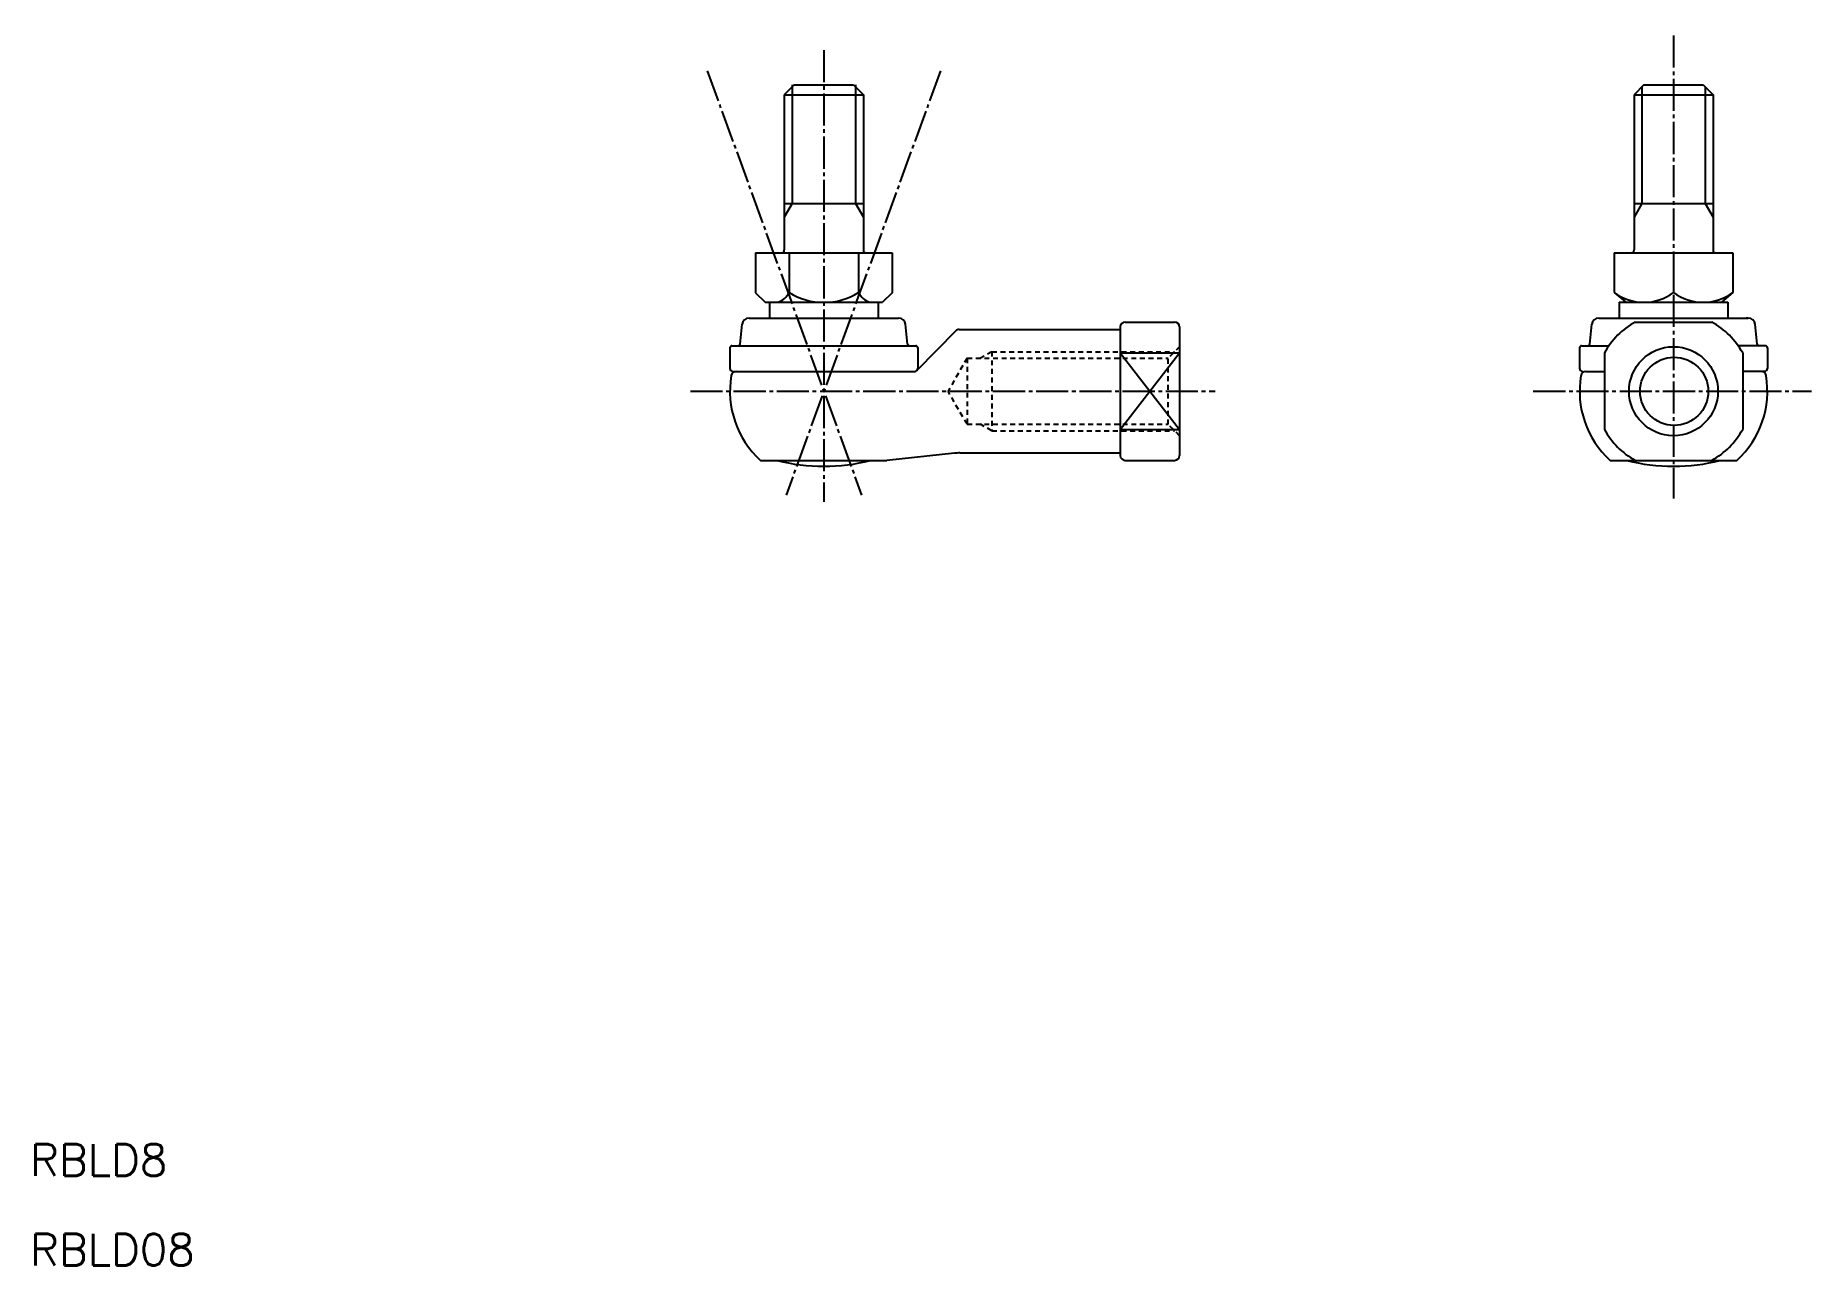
# Model space of a CAD drawing. Extents: x 18 to 197, y 21 to 145.
import ezdxf

# ---------------------------------------------------------------- set-up
doc = ezdxf.new("R2010")
doc.units = 0
doc.header["$LTSCALE"] = 0.25
doc.linetypes.add('CENTER', pattern=[17.5, 13, -1.5, 1.5, -1.5])
doc.linetypes.add('DASHED', pattern=[3.5, 2, -1.5])
doc.layers.get('0').update_dxf_attribs({"linetype": 'CONTINUOUS'})
doc.layers.add('CENTER', color=1, linetype='CENTER')
doc.styles.get("Standard").update_dxf_attribs({"font": 'txt', "bigfont": 'BIGFONT'})

msp = doc.modelspace()

# ---------------------------------------------------------------- linework, layer by layer
at = {"color": 7, "linetype": 'CONTINUOUS'}
for p, q in [((94.49, 140.21), (93.49, 139.21)), ((93.49, 139.21), (93.49, 123.51)), ((93.49, 139.21), (101.49, 139.21)), ((94.49, 140.21), (100.49, 140.21)), ((100.49, 140.21), (101.49, 139.21)), ((101.49, 139.21), (101.49, 123.51)), ((180.49, 140.21), (179.49, 139.21)), ((179.49, 139.21), (179.49, 123.51)), ((179.49, 139.21), (187.49, 139.21)), ((180.29, 140.01), (180.29, 128.21)), ((180.49, 140.21), (186.49, 140.21)), ((186.49, 140.21), (187.49, 139.21)), ((186.69, 140.01), (186.69, 128.21)), ((187.49, 139.21), (187.49, 123.51)), ((93.49, 128.21), (101.49, 128.21)), ((179.49, 128.21), (187.49, 128.21)), ((180.29, 128.21), (179.49, 126.82)), ((186.69, 128.21), (187.49, 126.82)), ((90.59, 123.21), (104.39, 123.21)), ((90.59, 123.21), (90.59, 119.16)), ((93.97, 123.21), (93.97, 119.21)), ((101.01, 123.21), (101.01, 119.21)), ((104.39, 123.21), (104.39, 119.16)), ((177.49, 123.21), (189.49, 123.21)), ((177.49, 123.21), (177.49, 119.21)), ((183.49, 123.21), (183.49, 119.21)), ((189.49, 123.21), (189.49, 119.21)), ((90.59, 119.16), (91.54, 118.21)), ((104.39, 119.16), (103.44, 118.21)), ((177.49, 119.21), (178.65, 118.21)), ((189.49, 119.21), (188.33, 118.21)), ((91.54, 118.21), (103.44, 118.21)), ((91.99, 118.21), (91.99, 116.61)), ((102.99, 118.21), (102.99, 116.61)), ((177.99, 118.21), (188.99, 118.21)), ((177.99, 118.21), (177.99, 116.61)), ((188.99, 118.21), (188.99, 116.61)), ((89.01, 113.98), (89.22, 115.98)), ((89.92, 116.61), (105.06, 116.61)), ((105.97, 113.98), (105.76, 115.98)), ((110.84, 115.31), (106.9, 111.3)), ((111.2, 115.46), (127.49, 115.46)), ((127.99, 116.21), (132.99, 116.21)), ((133.49, 115.71), (133.49, 102.71)), ((175.01, 113.98), (175.22, 115.98)), ((175.92, 116.61), (176.15, 116.61)), ((176.15, 116.61), (191.06, 116.61)), ((179.62, 116.21), (187.36, 116.21)), ((191.06, 116.61), (190.83, 116.61)), ((191.97, 113.98), (191.76, 115.98)), ((87.99, 113.61), (87.99, 111.51)), ((88.19, 113.81), (106.79, 113.81)), ((106.99, 113.61), (106.99, 111.51)), ((173.99, 113.61), (173.99, 111.51)), ((174.19, 113.81), (176.95, 113.81)), ((192.79, 113.81), (190.04, 113.81)), ((192.99, 113.61), (192.99, 111.51)), ((127.49, 113.08), (133.49, 113.08)), ((127.49, 105.33), (133.49, 113.08)), ((127.49, 113.08), (133.49, 105.33)), ((176.49, 113.08), (176.49, 105.33)), ((190.49, 113.08), (190.49, 105.33)), ((88.29, 111.21), (106.69, 111.21)), ((174.62, 111.21), (176.49, 111.21)), ((192.69, 111.21), (190.49, 111.21)), ((127.49, 105.33), (133.49, 105.33)), ((110.73, 102.93), (103.85, 102.21)), ((111.25, 102.96), (127.49, 102.96)), ((91.07, 102.21), (103.85, 102.21)), ((127.99, 102.21), (132.99, 102.21)), ((177.07, 102.21), (189.91, 102.21))]:
    msp.add_line(p, q, dxfattribs=at)
at = {"color": 3}
for p, q in [((94.29, 140.21), (94.29, 128.21)), ((100.69, 140.21), (100.69, 128.21)), ((94.29, 128.21), (93.49, 126.82)), ((100.69, 128.21), (101.49, 126.82))]:
    msp.add_line(p, q, dxfattribs=at)
for p, q in [((127.49, 115.71), (127.49, 102.71)), ((133.2, 113.42), (133.2, 113.42)), ((132.92, 113.13), (132.92, 113.13))]:
    msp.add_line(p, q)
at = {"color": 3, "linetype": 'DASHED'}
for p, q in [((133.49, 113.71), (132.34, 112.56)), ((111.99, 112.56), (110.06, 109.21)), ((111.99, 112.56), (132.34, 112.56)), ((111.99, 112.56), (111.99, 105.86)), ((114.49, 113.21), (113.36, 112.56)), ((114.49, 113.21), (132.99, 113.21)), ((114.49, 113.21), (114.49, 105.21)), ((132.34, 105.86), (132.34, 112.56)), ((111.99, 105.86), (110.06, 109.21)), ((111.99, 105.86), (132.34, 105.86)), ((114.49, 105.21), (113.36, 105.86)), ((114.49, 105.21), (132.99, 105.21)), ((133.49, 104.71), (132.34, 105.86))]:
    msp.add_line(p, q, dxfattribs=at)
at = {"color": 7, "linetype": 'CONTINUOUS'}
for centre, radius in [((183.49, 109.21), 4.5), ((183.55, 109.2), 3.45)]:
    msp.add_circle(centre, radius, dxfattribs=at)
for centre, radius, start, end in [((93.19, 123.51), 0.3, 270, 0), ((101.79, 123.51), 0.3, 180, 270), ((179.19, 123.51), 0.3, 270, 0), ((187.79, 123.51), 0.3, 180, 270), ((92.22, 120.04), 1.93, 288.2328, 334.4087), ((97.49, 124.91), 6.71, 238.3107, 301.6893), ((102.76, 120.04), 1.93, 205.5913, 251.7672), ((180.49, 123.21), 5, 233.1301, 306.8699), ((186.49, 123.21), 5, 233.1301, 306.8699), ((89.92, 115.91), 0.7, 90, 173.9677), ((105.06, 115.91), 0.7, 6.0323, 90), ((111.2, 114.96), 0.5, 90, 135.5158), ((127.99, 115.71), 0.5, 90, 179.9999), ((132.99, 115.71), 0.5, 0, 90), ((175.92, 115.91), 0.7, 90, 173.9677), ((183.49, 109.21), 8, 118.9551, 151.045), ((183.49, 109.21), 8, 28.955, 61.045), ((191.06, 115.91), 0.7, 6.0322, 90), ((88.19, 113.61), 0.2, 90, 180), ((88.81, 114.01), 0.2, 270, 353.9676), ((106.17, 114.01), 0.2, 186.0324, 270), ((106.79, 113.61), 0.2, 0, 90), ((174.19, 113.61), 0.2, 90, 180), ((174.81, 114.01), 0.2, 270, 353.9676), ((192.17, 114.01), 0.2, 186.0324, 270), ((192.79, 113.61), 0.2, 0, 90), ((88.29, 111.51), 0.3, 180, 270), ((106.69, 111.51), 0.3, 270, 0), ((174.29, 111.51), 0.3, 180, 270), ((192.69, 111.51), 0.3, 270, 0), ((97.49, 109.21), 9.5, 170.406, 227.4631), ((88.62, 110.71), 0.5, 90, 170.406), ((183.49, 109.21), 9.5, 170.406, 227.4631), ((174.62, 110.71), 0.5, 90, 170.406), ((183.49, 109.21), 9.5, 312.5369, 9.594), ((192.36, 110.71), 0.5, 9.594, 90), ((183.49, 109.21), 8, 208.955, 241.0449), ((183.49, 109.21), 8, 298.955, 331.045), ((111.25, 97.96), 5, 90, 96), ((127.99, 102.71), 0.5, 180, 270), ((132.99, 102.71), 0.5, 270, 0), ((97.49, 120.61), 19, 255.5627, 284.4373), ((183.49, 120.61), 19, 255.5627, 284.4373)]:
    msp.add_arc(centre, radius, start, end, dxfattribs=at)
at = {"layer": 'CENTER', "color": 1, "linetype": 'CENTER'}
for p, q in [((183.49, 145.21), (183.49, 98.36)), ((97.49, 143.73), (97.49, 98.03)), ((85.68, 141.65), (101.31, 98.7)), ((109.3, 141.65), (93.67, 98.7)), ((83.98, 109.21), (137.1, 109.21)), ((169.29, 109.21), (197.45, 109.21))]:
    msp.add_line(p, q, dxfattribs=at)

# ---------------------------------------------------------------- texts
at = {"color": 7, "linetype": 'CONTINUOUS', "width": 1.013011}
for s, p in [('RBLD8', (17.15, 29.81)), ('RBLD08', (17.15, 20.73))]:
    msp.add_text(s, height=3.2, dxfattribs=at).set_placement(p)

doc.saveas('drawing.dxf')
